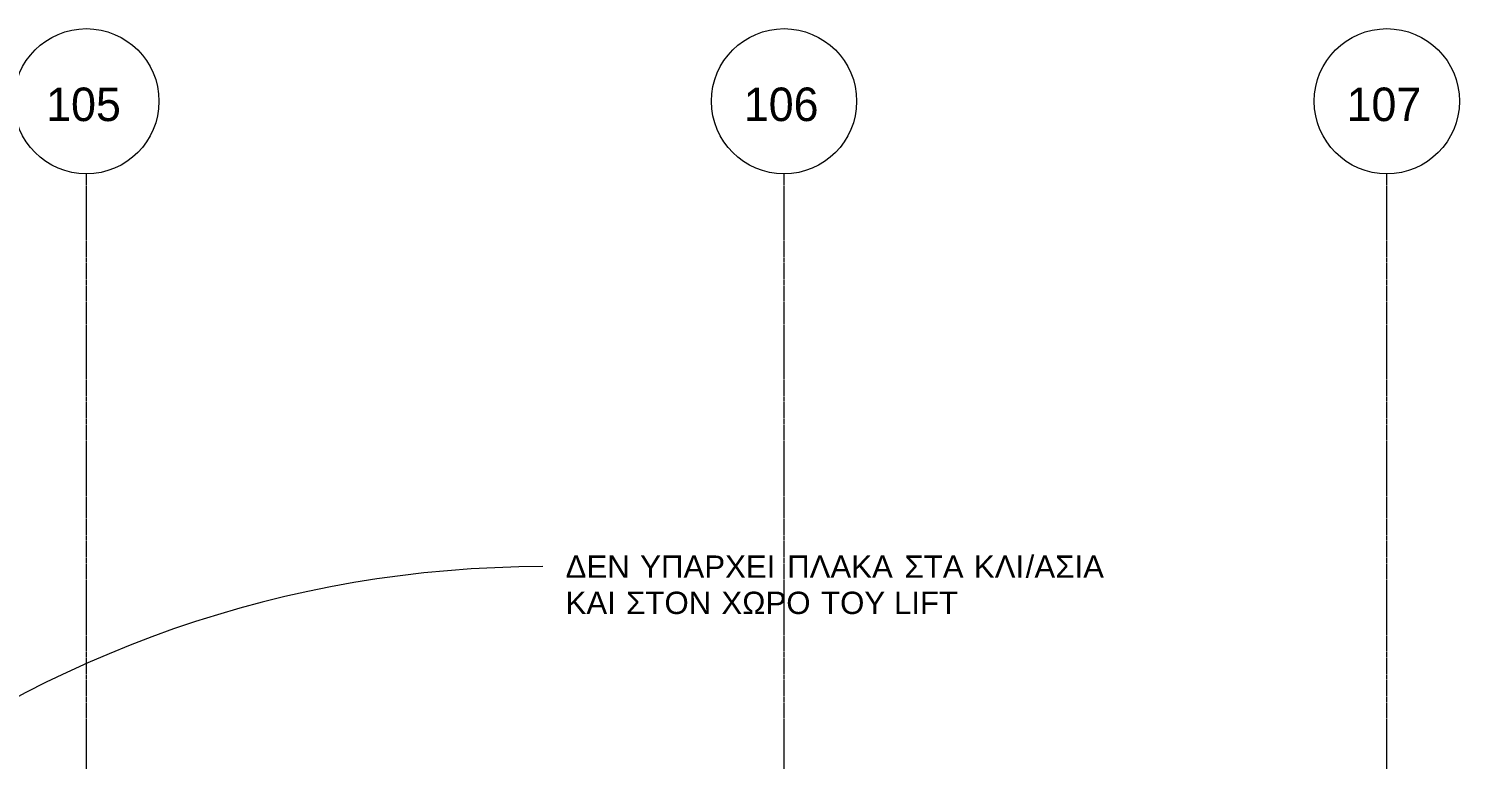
# Model space of a CAD drawing. Header units: millimetres. Extents: x 78096 to 288885, y -20632 to 149556.
# Drawn here: x 229567 to 242384, y 143013 to 149556 of the extents above; entities that cross this region are included whole.
import ezdxf

# ---------------------------------------------------------------- set-up
doc = ezdxf.new("R2010")
doc.units = ezdxf.units.MM
doc.linetypes.add('Grid Line', pattern=[22.225, 12.7, -3.175, 3.175, -3.175])
for name, color, linetype, lineweight in [('G-ANNO-TEXT', 231, 'Continuous', 9), ('S-GRID', 1, 'Continuous', 9), ('S-GRID-IDEN', 1, 'Continuous', 9)]:
    doc.layers.add(name, color=color, linetype=linetype, lineweight=lineweight)
doc.styles.add('Arial', font='arial.ttf', dxfattribs={"height": 200})
doc.styles.add('Arial_2', font='arial.ttf', dxfattribs={"height": 200})
doc.styles.add('Neue Haas Unica W1G', font='Linotype - Neue Haas Unica W1G.ttf', dxfattribs={"height": 300})

# ---------------------------------------------------------------- blocks, each defined once
blk = doc.blocks.new('Grid - M_Grid Head - Circle-24584-TOMH A-A')
at = {"layer": 'S-GRID-IDEN'}
blk.add_circle((-14362, 148906), 650, dxfattribs=at)

msp = doc.modelspace()

# ---------------------------------------------------------------- linework, layer by layer
at = {"layer": 'G-ANNO-TEXT', "color": 1}
msp.add_arc((234174.138, 134669.421), 10069.382, 90, 165.7499673, dxfattribs=at)
at = {"layer": 'S-GRID', "linetype": 'Grid Line'}
for p, q in [((230084.458, 78125.107), (230084.458, 148256.175)), ((236334.458, 78125.107), (236334.458, 148256.175)), ((241734.458, 78125.107), (241734.458, 148256.175))]:
    msp.add_line(p, q, dxfattribs=at)

# ---------------------------------------------------------------- block references
at = {"layer": 'S-GRID-IDEN'}
for p in [(244446.524, 0), (250696.524, 0), (256096.524, 0)]:
    msp.add_blockref('Grid - M_Grid Head - Circle-24584-TOMH A-A', p, dxfattribs=at)

# ---------------------------------------------------------------- texts
at = {"layer": 'G-ANNO-TEXT', "color": 1, "char_height": 200, "attachment_point": 1}
for s, insert, width, style in [('/', (238498.223, 144838.803), 96.2025, 'Arial'), ('ΔΕΝ', (234377.338, 144838.803), 713.50188, 'Arial_2'), ('ΥΠΑΡΧΕΙ', (235045.411, 144838.803), 1499.15563, 'Arial_2'), ('ΠΛΑΚΑ', (236361.713, 144838.803), 1178.48062, 'Arial_2'), ('Σ\\fArial|b0|i0|c161|p34|;ΤΑ', (237413.432, 144838.803), 657.38375, 'Arial'), ('ΚΛΙ', (238035.202, 144838.803), 561.18125, 'Arial_2'), ('ΑΣΙΑ', (238577.598, 144838.803), 777.63688, 'Arial_2'), ('ΚΑΙ', (234377.338, 144514.689), 561.18125, 'Arial_2'), ('Σ\\fArial|b0|i0|c161|p34|;ΤΟΝ', (234919.734, 144514.689), 937.97437, 'Arial'), ('ΧΩΡΟ', (235773.015, 144514.689), 986.07563, 'Arial_2'), ('ΤΟΥ', (236665.984, 144514.689), 697.46812, 'Arial_2'), (' LIFT', (237241.452, 144514.689), 801.6875, 'Arial')]:
    msp.add_mtext(s, dxfattribs=dict(at, insert=insert, width=width, style=style))

# ---------------------------------------------------------------- next in the draw order: texts
at = {"layer": 'S-GRID-IDEN', "char_height": 300, "width": 865.8225, "attachment_point": 1, "style": 'Neue Haas Unica W1G', "bg_fill": 3, "box_fill_scale": 1.25, "bg_fill_color": 256, "bg_fill_true_color": 13158600, "bg_fill_transparency": 0}
for s, insert in [('105', (229723.836, 149028.502)), ('106', (235973.836, 149028.502)), ('107', (241373.836, 149028.502))]:
    msp.add_mtext(s, dxfattribs=dict(at, insert=insert))

doc.saveas('drawing.dxf')
